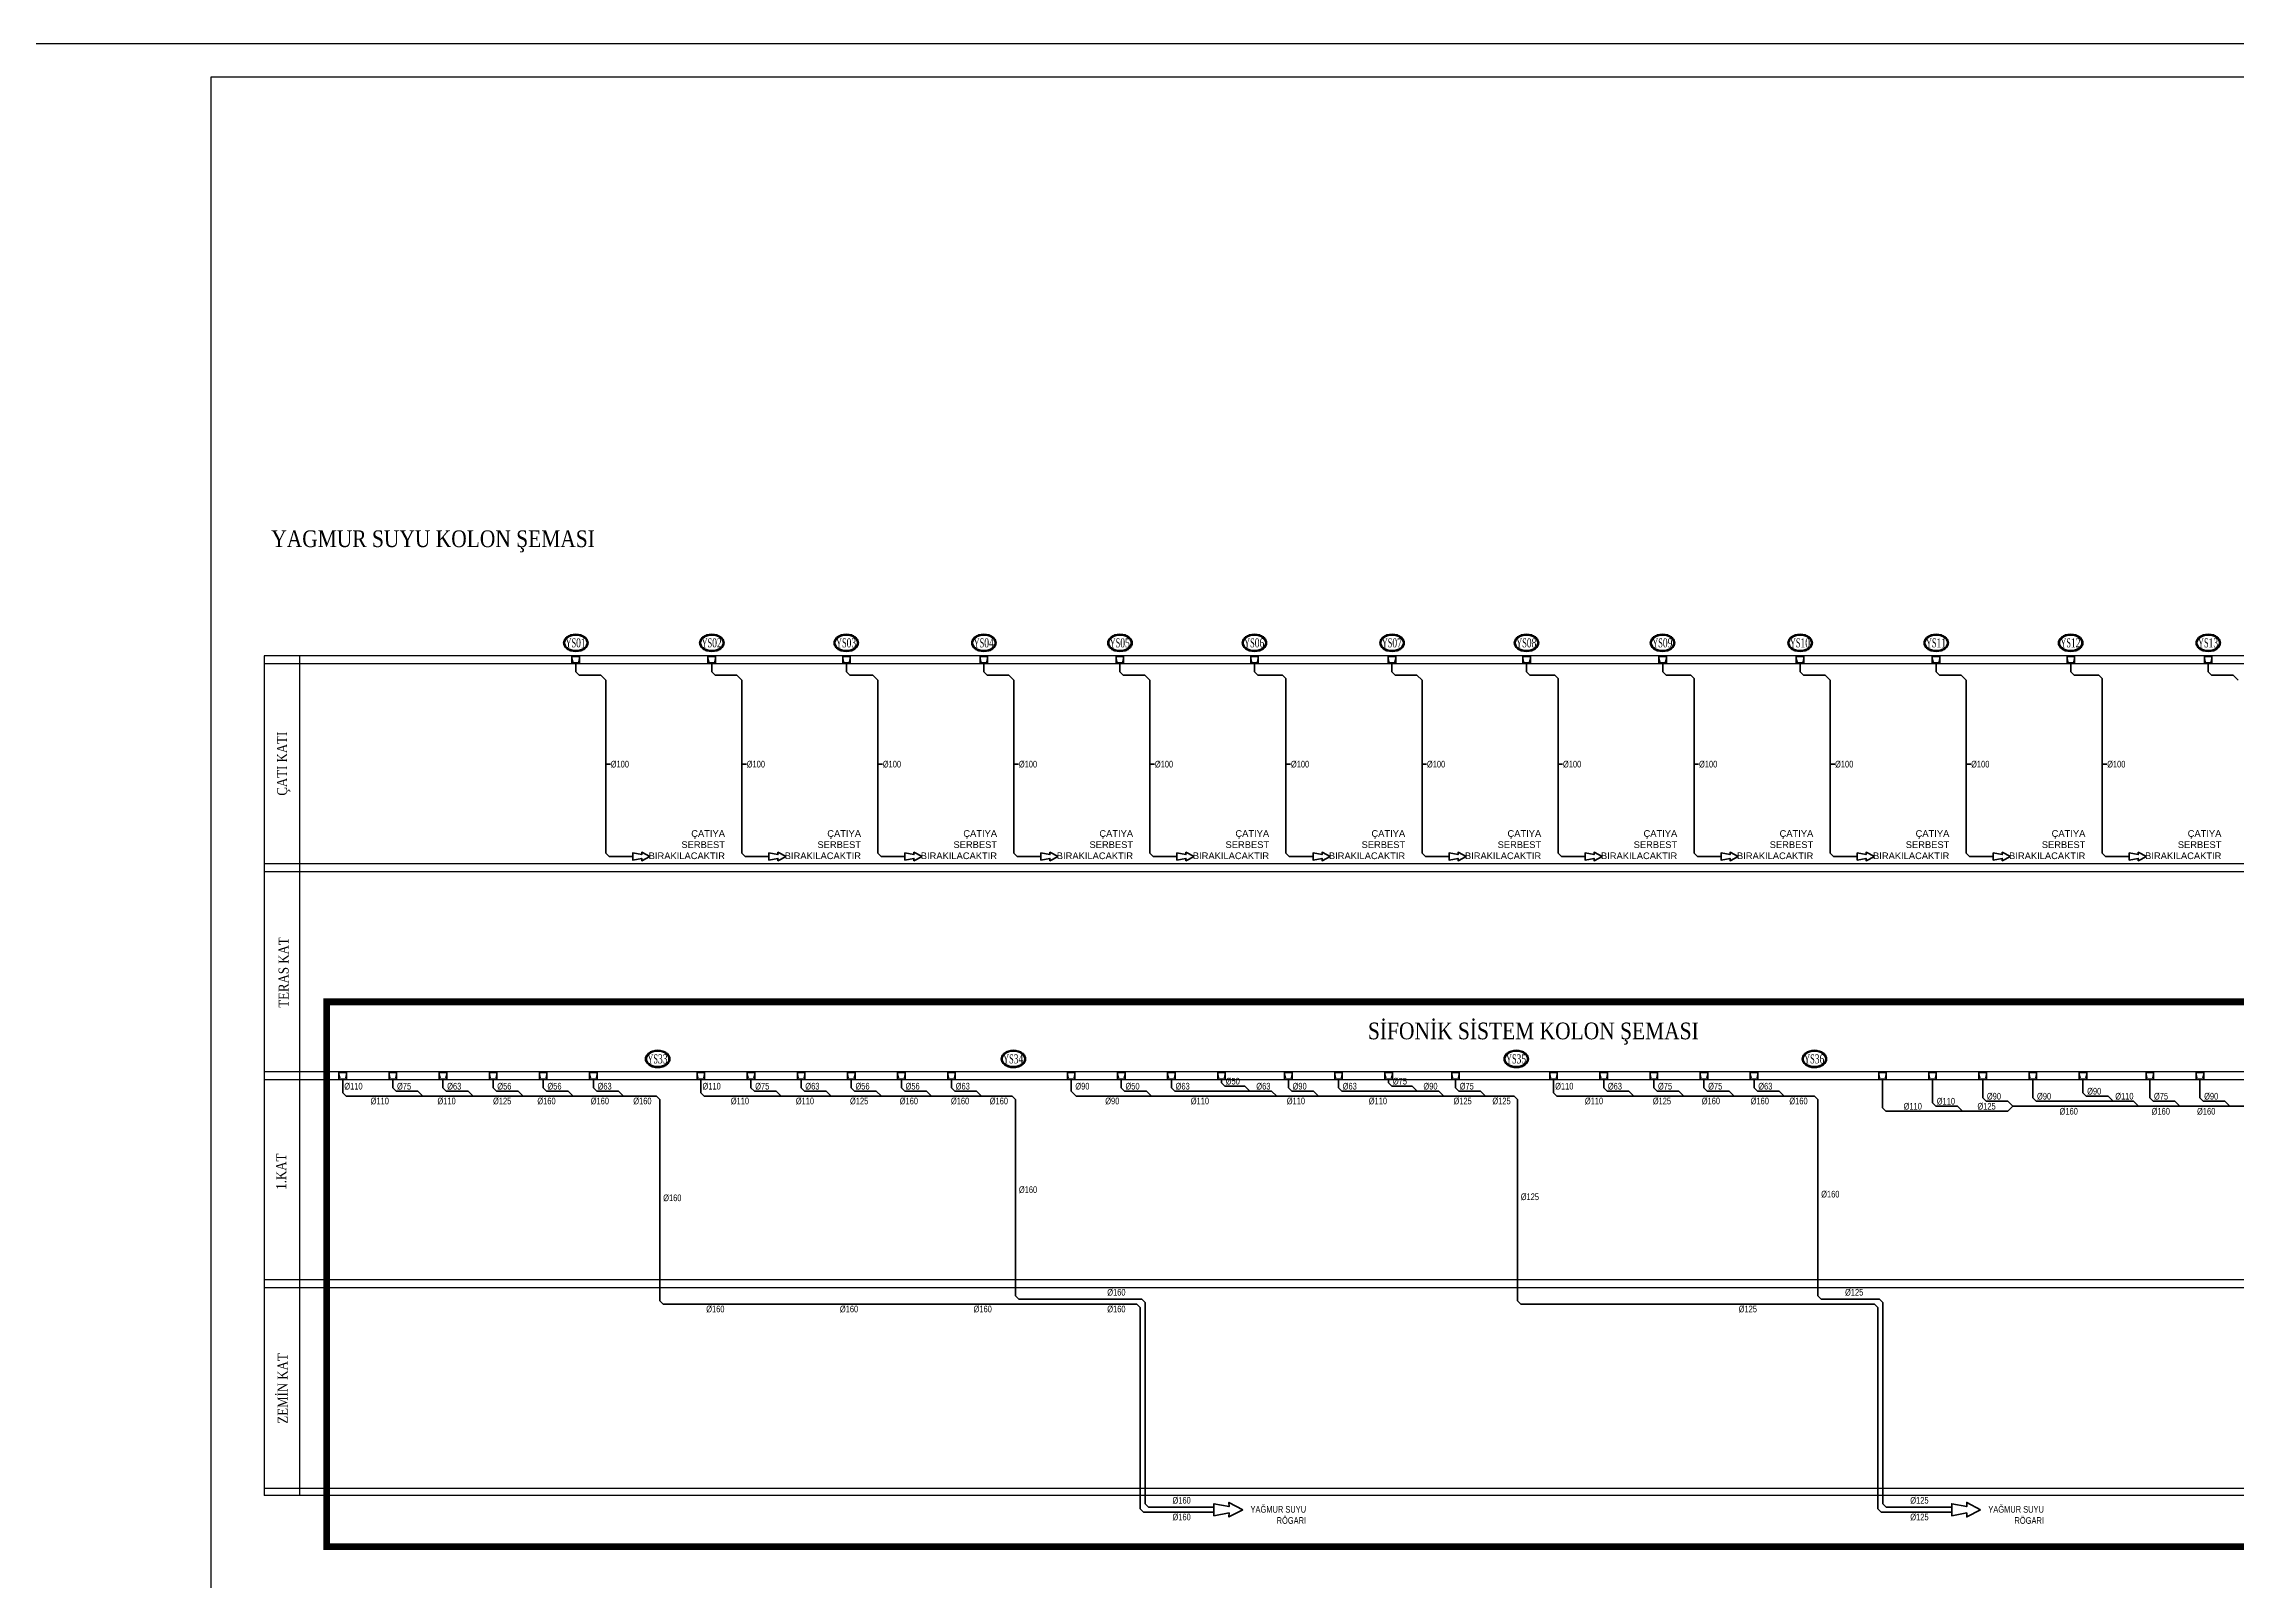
# Model space of a CAD drawing. Header units: centimetres. Extents: x 372964 to 529194, y 28783 to 59011.
# Drawn here: x 502564 to 509124, y 34414 to 39011 of the extents above; entities that cross this region are included whole.
import ezdxf
from ezdxf.enums import TextEntityAlignment as Align

# ---------------------------------------------------------------- set-up
doc = ezdxf.new("R2010")
doc.units = ezdxf.units.CM
doc.linetypes.add('DASHED2', pattern=[9.525, 6.35, -3.175])
for name, color, linetype, lineweight in [('0-KRCN-ANTET', 71, 'Continuous', 30), ('0-KRCN-SHT-02CIHAZ', 132, 'Continuous', 25), ('0-KRCN-SHT-KOLADI-YAZIYAĞMURSUYU', 4, 'Continuous', 35), ('0-KRCN-SHT-ROGAR', 151, 'Continuous', 35), ('0-KRCN-SHT-SÜZGEÇBANYO', 171, 'Continuous', 35), ('0-KRCN-SHT-YAĞMURSUYUBORUSU-100', 102, 'PISSU_LINE50', 35), ('0-KRCN-Z-ANTET', 71, 'Continuous', 30), ('0-MEK-SHT-aa YAĞMURSUYUBORUSU-100', 3, 'PISSU_LINE50', 35), ('0-MEK-SHT-KOLADI-YAZIYAĞMURSUYU', 4, 'Continuous', 35)]:
    doc.layers.add(name, color=color, linetype=linetype, lineweight=lineweight)
doc.styles.add('ARIAL', font='arial.ttf', dxfattribs={"width": 0.8})
doc.styles.add('BAYBURT XREF$0$TIMES', font='times.ttf')
doc.styles.add('MUF', font='isocpeur.ttf')
doc.styles.add('ROMANT', font='arial.ttf', dxfattribs={"height": 0.15})
doc.styles.add('YAZI', font='times.ttf')
doc.linetypes.add('PISSU_LINE50', pattern='A,50,-10,["C",MUF,S=10,R=0,X=1,Y=-5],0', length=60)

# ---------------------------------------------------------------- blocks, each defined once
blk = doc.blocks.new('A$C75464483-')
at = {"layer": '0-KRCN-SHT-KOLADI-YAZIYAĞMURSUYU', "linetype": 'Continuous'}
for points in [[(22.3, 5.7, -0.254464), (22.3, -5.7, -0.105847), (17.2, -11.7, -0.086514), (9.5, -15.7, -0.153914), (-10.7, -15.7, -0.086514), (-18.3, -11.7, -0.105847), (-23.5, -5.7, -0.254464), (-23.5, 5.7, -0.105847), (-18.3, 11.7, -0.086514), (-10.7, 15.7, -0.153914), (9.5, 15.7, -0.086514), (17.2, 11.7, -0.105847), (22.3, 5.7, -0.125236)], [(20.7, 4.9, -0.254464), (20.7, -4.9, -0.105847), (16.1, -10.3, -0.086514), (9, -14, -0.153914), (-10.1, -14, -0.086514), (-17.2, -10.3, -0.105847), (-21.9, -4.9, -0.254464), (-21.9, 4.9, -0.105847), (-17.2, 10.3, -0.086514), (-10.1, 14, -0.153914), (9, 14, -0.086514), (16.1, 10.3, -0.105847), (20.7, 4.9, -0.125236)]]:
    blk.add_lwpolyline(points, format="xyb", dxfattribs=at)
at = {"layer": '0-KRCN-SHT-KOLADI-YAZIYAĞMURSUYU', "linetype": 'Continuous', "style": 'YAZI', "width": 0.6}
blk.add_text('YS', height=18, rotation=360, dxfattribs=at).set_placement((0, 0), align=Align.MIDDLE_RIGHT)
blk.add_attdef('99', text='', height=18, rotation=360, dxfattribs=at).set_placement((0, 0), align=Align.MIDDLE_LEFT)
blk = doc.blocks.new('0-MEK-SHT-ZKLN-SÜZGEÇ BANYO')
at = {"layer": '0-KRCN-SHT-SÜZGEÇBANYO', "color": 120, "lineweight": 20}
for p, q in [((-7.5, -1.7), (-5.2, -11.4)), ((-7.5, -1.7), (7.5, -1.7)), ((5.3, -11.4), (7.5, -1.7))]:
    blk.add_line(p, q, dxfattribs=at)
at = {"layer": '0-KRCN-SHT-SÜZGEÇBANYO'}
blk.add_lwpolyline([(-7.5, 0), (-7.5, -14), (7.5, -14), (7.5, 0)], close=True, dxfattribs=at)

msp = doc.modelspace()

# ---------------------------------------------------------------- linework, layer by layer
at = {"layer": '0-KRCN-SHT-02CIHAZ', "color": 8}
for p, q in [((503223.601, 37179.395), (503223.601, 34666.895)), ((511257.225, 37179.395), (503223.601, 37179.395)), ((503223.601, 37156.895), (511257.225, 37156.895)), ((503328.601, 37179.395), (503328.601, 34666.895)), ((511257.225, 36556.895), (503223.601, 36556.895)), ((503223.601, 36534.395), (511257.225, 36534.395)), ((511257.225, 35934.395), (503223.601, 35934.395)), ((503223.601, 35911.895), (511257.225, 35911.895)), ((511257.225, 35311.895), (503223.601, 35311.895)), ((503223.601, 35289.395), (511257.225, 35289.395)), ((503223.601, 34689.395), (511257.225, 34689.395)), ((511257.225, 34666.895), (503223.601, 34666.895))]:
    msp.add_line(p, q, dxfattribs=at)
at = {"layer": '0-KRCN-SHT-KOLADI-YAZIYAĞMURSUYU', "linetype": 'Continuous', "ltscale": 0.01}
for points in [[(504377.792, 36579.355), (504353.299, 36566.533), (504353.31, 36573.592), (504326.431, 36568.744), (504326.431, 36589.927), (504353.311, 36584.838), (504353.299, 36592.176), (504377.792, 36579.355)], [(504784.855, 36579.355), (504760.362, 36566.533), (504760.373, 36573.592), (504733.493, 36568.744), (504733.493, 36589.927), (504760.374, 36584.838), (504760.362, 36592.176), (504784.855, 36579.355)], [(505191.917, 36579.355), (505167.424, 36566.533), (505167.435, 36573.592), (505140.556, 36568.744), (505140.556, 36589.927), (505167.436, 36584.838), (505167.424, 36592.176), (505191.917, 36579.355)], [(505598.98, 36579.355), (505574.487, 36566.533), (505574.498, 36573.592), (505547.618, 36568.744), (505547.618, 36589.927), (505574.499, 36584.838), (505574.487, 36592.176), (505598.98, 36579.355)], [(506006.042, 36579.355), (505981.549, 36566.533), (505981.56, 36573.592), (505954.681, 36568.744), (505954.681, 36589.927), (505981.561, 36584.838), (505981.549, 36592.176), (506006.042, 36579.355)], [(506413.105, 36579.355), (506388.612, 36566.533), (506388.623, 36573.592), (506361.744, 36568.744), (506361.744, 36589.927), (506388.624, 36584.838), (506388.612, 36592.176), (506413.105, 36579.355)], [(506820.167, 36579.355), (506795.674, 36566.533), (506795.685, 36573.592), (506768.806, 36568.744), (506768.806, 36589.927), (506795.686, 36584.838), (506795.674, 36592.176), (506820.167, 36579.355)], [(507227.23, 36579.355), (507202.737, 36566.533), (507202.748, 36573.592), (507175.869, 36568.744), (507175.869, 36589.927), (507202.749, 36584.838), (507202.737, 36592.176), (507227.23, 36579.355)], [(507634.292, 36579.355), (507609.799, 36566.533), (507609.811, 36573.592), (507582.931, 36568.744), (507582.931, 36589.927), (507609.812, 36584.838), (507609.799, 36592.176), (507634.292, 36579.355)], [(508041.355, 36579.355), (508016.862, 36566.533), (508016.873, 36573.592), (507989.994, 36568.744), (507989.994, 36589.927), (508016.874, 36584.838), (508016.862, 36592.176), (508041.355, 36579.355)], [(508448.418, 36579.355), (508423.925, 36566.533), (508423.936, 36573.592), (508397.056, 36568.744), (508397.056, 36589.927), (508423.937, 36584.838), (508423.925, 36592.176), (508448.418, 36579.355)], [(508855.48, 36579.355), (508830.987, 36566.533), (508830.998, 36573.592), (508804.119, 36568.744), (508804.119, 36589.927), (508830.999, 36584.838), (508830.987, 36592.176), (508855.48, 36579.355)]]:
    msp.add_lwpolyline(points, dxfattribs=at)
at = {"layer": '0-KRCN-SHT-ROGAR'}
for points in [[(506151.651, 34624.427), (506110.319, 34602.791), (506110.337, 34614.702), (506064.979, 34606.521), (506064.979, 34642.268), (506110.339, 34633.68), (506110.319, 34646.063), (506151.651, 34624.427)], [(508359.397, 34624.427), (508318.065, 34602.791), (508318.084, 34614.702), (508272.725, 34606.521), (508272.725, 34642.268), (508318.086, 34633.68), (508318.065, 34646.063), (508359.397, 34624.427)]]:
    msp.add_lwpolyline(points, dxfattribs=at)
at = {"layer": '0-KRCN-SHT-YAĞMURSUYUBORUSU-100'}
for p, q in [((504245.47, 37106.895), (504245.47, 36589.336)), ((504652.533, 37106.895), (504652.533, 36589.336)), ((505059.595, 37106.895), (505059.595, 36589.336)), ((505466.658, 37106.895), (505466.658, 36589.336)), ((505873.72, 37106.895), (505873.72, 36589.336)), ((506196.789, 37121.895), (506270.783, 37121.895)), ((506270.783, 37121.895), (506280.783, 37111.895)), ((506280.783, 37111.895), (506280.783, 36589.336)), ((506687.845, 37106.895), (506687.845, 36589.336)), ((507010.915, 37121.895), (507084.908, 37121.895)), ((507084.908, 37121.895), (507094.908, 37111.895)), ((507094.908, 37111.895), (507094.908, 36589.336)), ((507417.977, 37121.895), (507491.971, 37121.895)), ((507491.971, 37121.895), (507501.971, 37111.895)), ((507501.971, 37111.895), (507501.971, 36589.336)), ((507909.033, 37106.895), (507909.033, 36589.336)), ((508316.096, 37106.895), (508316.096, 36589.336)), ((508713.158, 37121.895), (508723.158, 37111.895)), ((508723.158, 37111.895), (508723.158, 36589.336)), ((504245.47, 36589.336), (504255.47, 36579.336)), ((504255.47, 36579.336), (504326.431, 36579.336)), ((504652.533, 36589.336), (504662.533, 36579.336)), ((504662.533, 36579.336), (504733.493, 36579.336)), ((505059.595, 36589.336), (505069.595, 36579.336)), ((505069.595, 36579.336), (505140.556, 36579.336)), ((505466.658, 36589.336), (505476.658, 36579.336)), ((505476.658, 36579.336), (505547.618, 36579.336)), ((505873.72, 36589.336), (505883.72, 36579.336)), ((505883.72, 36579.336), (505954.681, 36579.336)), ((506280.783, 36589.336), (506290.783, 36579.336)), ((506290.783, 36579.336), (506361.744, 36579.336)), ((506687.845, 36589.336), (506697.845, 36579.336)), ((506697.845, 36579.336), (506768.806, 36579.336)), ((507094.908, 36589.336), (507104.908, 36579.336)), ((507104.908, 36579.336), (507175.869, 36579.336)), ((507501.971, 36589.336), (507511.971, 36579.336)), ((507511.971, 36579.336), (507582.931, 36579.336)), ((507909.033, 36589.336), (507919.033, 36579.336)), ((507919.033, 36579.336), (507989.994, 36579.336)), ((508316.096, 36589.336), (508326.096, 36579.336)), ((508326.096, 36579.336), (508397.056, 36579.336)), ((508723.158, 36589.336), (508733.158, 36579.336)), ((508733.158, 36579.336), (508804.119, 36579.336))]:
    msp.add_line(p, q, dxfattribs=at)
at = {"layer": '0-KRCN-SHT-YAĞMURSUYUBORUSU-100', "color": 6, "linetype": 'DASHED2', "ltscale": 20, "const_width": 20}
msp.add_lwpolyline([(503410.632, 36144.355), (511096.277, 36144.355), (511096.277, 34513.624), (503410.632, 34513.624)], close=True, dxfattribs=at)
at = {"layer": '0-KRCN-Z-ANTET'}
for points in [[(372964.066, 30011.261), (513637.225, 30011.261), (513637.225, 39011.261), (372964.066, 39011.261)], [(503064.066, 30111.261), (511447.225, 30111.261), (511447.225, 38911.261), (503064.066, 38911.261)]]:
    msp.add_lwpolyline(points, close=True, dxfattribs=at)
at = {"layer": '0-MEK-SHT-aa YAĞMURSUYUBORUSU-100'}
for p, q in [((504155.47, 37158.395), (504155.47, 37131.895)), ((504165.47, 37121.895), (504155.47, 37131.895)), ((504562.533, 37158.395), (504562.533, 37131.895)), ((504572.533, 37121.895), (504562.533, 37131.895)), ((504965.602, 37158.395), (504965.602, 37131.895)), ((504975.602, 37121.895), (504965.602, 37131.895)), ((505376.658, 37158.395), (505376.658, 37131.895)), ((505386.658, 37121.895), (505376.658, 37131.895)), ((505783.72, 37158.395), (505783.72, 37131.895)), ((505793.72, 37121.895), (505783.72, 37131.895)), ((506186.789, 37158.395), (506186.789, 37131.895)), ((506196.789, 37121.895), (506186.789, 37131.895)), ((506597.845, 37158.395), (506597.845, 37131.895)), ((506607.845, 37121.895), (506597.845, 37131.895)), ((507000.915, 37158.395), (507000.915, 37131.895)), ((507010.915, 37121.895), (507000.915, 37131.895)), ((507407.977, 37158.395), (507407.977, 37131.895)), ((507417.977, 37121.895), (507407.977, 37131.895)), ((507819.033, 37158.395), (507819.033, 37131.895)), ((507829.033, 37121.895), (507819.033, 37131.895)), ((508226.096, 37158.395), (508226.096, 37131.895)), ((508236.096, 37121.895), (508226.096, 37131.895)), ((508629.165, 37158.395), (508629.165, 37131.895)), ((508639.165, 37121.895), (508629.165, 37131.895)), ((509040.221, 37158.395), (509040.221, 37131.895)), ((509050.221, 37121.895), (509040.221, 37131.895)), ((504165.47, 37121.895), (504230.47, 37121.895)), ((504245.47, 37106.895), (504230.47, 37121.895)), ((504572.533, 37121.895), (504637.533, 37121.895)), ((504652.533, 37106.895), (504637.533, 37121.895)), ((504975.602, 37121.895), (505044.595, 37121.895)), ((505059.595, 37106.895), (505044.595, 37121.895)), ((505386.658, 37121.895), (505451.658, 37121.895)), ((505466.658, 37106.895), (505451.658, 37121.895)), ((505793.72, 37121.895), (505858.72, 37121.895)), ((505873.72, 37106.895), (505858.72, 37121.895)), ((506607.845, 37121.895), (506672.845, 37121.895)), ((506687.845, 37106.895), (506672.845, 37121.895)), ((507829.033, 37121.895), (507894.033, 37121.895)), ((507909.033, 37106.895), (507894.033, 37121.895)), ((508236.096, 37121.895), (508301.096, 37121.895)), ((508316.096, 37106.895), (508301.096, 37121.895)), ((508639.165, 37121.895), (508713.158, 37121.895)), ((509050.221, 37121.895), (509115.221, 37121.895)), ((509130.221, 37106.895), (509115.221, 37121.895)), ((503458.363, 35913.395), (503458.363, 35871.895)), ((503608.363, 35913.395), (503608.363, 35886.895)), ((503618.363, 35876.895), (503608.363, 35886.895)), ((503758.363, 35913.395), (503758.363, 35886.895)), ((503768.363, 35876.895), (503758.363, 35886.895)), ((503908.363, 35913.395), (503908.363, 35886.895)), ((503918.363, 35876.895), (503908.363, 35886.895)), ((504058.363, 35913.395), (504058.363, 35886.895)), ((504068.363, 35876.895), (504058.363, 35886.895)), ((504208.363, 35913.395), (504208.363, 35886.895)), ((504218.363, 35876.895), (504208.363, 35886.895)), ((504530.102, 35913.395), (504530.102, 35871.895)), ((504680.026, 35913.395), (504680.026, 35886.895)), ((504690.026, 35876.895), (504680.026, 35886.895)), ((504830.034, 35913.395), (504830.034, 35886.895)), ((504840.034, 35876.895), (504830.034, 35886.895)), ((504980.042, 35913.395), (504980.042, 35886.895)), ((504990.042, 35876.895), (504980.042, 35886.895)), ((505130.042, 35913.395), (505130.042, 35886.895)), ((505140.042, 35876.895), (505130.042, 35886.895)), ((505280.042, 35913.395), (505280.042, 35886.895)), ((505290.042, 35876.895), (505280.042, 35886.895)), ((505637.986, 35913.395), (505637.986, 35876.895)), ((505787.986, 35913.395), (505787.986, 35886.895)), ((505797.986, 35876.895), (505787.986, 35886.895)), ((505937.986, 35913.395), (505937.986, 35886.895)), ((505947.986, 35876.895), (505937.986, 35886.895)), ((506087.986, 35913.395), (506087.986, 35901.895)), ((506097.986, 35891.895), (506087.986, 35901.895)), ((506097.986, 35891.895), (506157.986, 35891.895)), ((506172.986, 35876.895), (506157.986, 35891.895)), ((506287.986, 35913.395), (506287.986, 35886.895)), ((506297.986, 35876.895), (506287.986, 35886.895)), ((506437.986, 35913.395), (506437.986, 35886.895)), ((506447.986, 35876.895), (506437.986, 35886.895)), ((506587.986, 35913.395), (506587.986, 35901.895)), ((506597.986, 35891.895), (506587.986, 35901.895)), ((506597.986, 35891.895), (506657.986, 35891.895)), ((506672.986, 35876.895), (506657.986, 35891.895)), ((506787.986, 35913.395), (506787.986, 35886.895)), ((506797.986, 35876.895), (506787.986, 35886.895)), ((507081.448, 35913.395), (507081.448, 35871.895)), ((507231.448, 35913.395), (507231.448, 35886.895)), ((507241.448, 35876.895), (507231.448, 35886.895)), ((507381.448, 35913.395), (507381.448, 35886.895)), ((507391.448, 35876.895), (507381.448, 35886.895)), ((507531.448, 35913.395), (507531.448, 35886.895)), ((507541.448, 35876.895), (507531.448, 35886.895)), ((507681.448, 35913.395), (507681.448, 35886.895)), ((507691.448, 35876.895), (507681.448, 35886.895)), ((508065.555, 35913.395), (508065.555, 35826.895)), ((508215.547, 35913.395), (508215.547, 35841.895)), ((508365.547, 35913.395), (508365.547, 35856.895)), ((508515.547, 35913.395), (508515.547, 35856.895)), ((508665.547, 35913.395), (508665.547, 35871.895)), ((508865.547, 35913.395), (508865.547, 35856.895)), ((509015.547, 35913.395), (509015.547, 35856.895)), ((503468.363, 35861.895), (503458.363, 35871.895)), ((503468.363, 35861.895), (504397.212, 35861.895)), ((503618.363, 35876.895), (503683.363, 35876.895)), ((503698.363, 35861.895), (503683.363, 35876.895)), ((503768.363, 35876.895), (503833.363, 35876.895)), ((503848.363, 35861.895), (503833.363, 35876.895)), ((503918.363, 35876.895), (503983.363, 35876.895)), ((503998.363, 35861.895), (503983.363, 35876.895)), ((504068.363, 35876.895), (504133.363, 35876.895)), ((504148.363, 35861.895), (504133.363, 35876.895)), ((504218.363, 35876.895), (504283.363, 35876.895)), ((504298.363, 35861.895), (504283.363, 35876.895)), ((504397.212, 35861.895), (504407.212, 35851.895)), ((504407.212, 35851.895), (504407.212, 35249.395)), ((504540.102, 35861.895), (504530.102, 35871.895)), ((504540.102, 35861.895), (505461.607, 35861.895)), ((504690.026, 35876.895), (504755.026, 35876.895)), ((504770.026, 35861.895), (504755.026, 35876.895)), ((504840.034, 35876.895), (504905.034, 35876.895)), ((504920.034, 35861.895), (504905.034, 35876.895)), ((504990.042, 35876.895), (505055.042, 35876.895)), ((505070.042, 35861.895), (505055.042, 35876.895)), ((505140.042, 35876.895), (505205.042, 35876.895)), ((505220.042, 35861.895), (505205.042, 35876.895)), ((505290.042, 35876.895), (505355.042, 35876.895)), ((505370.042, 35861.895), (505355.042, 35876.895)), ((505461.607, 35861.895), (505471.607, 35851.895)), ((505471.607, 35851.895), (505471.607, 35264.395)), ((505652.986, 35861.895), (505637.986, 35876.895)), ((505652.986, 35861.895), (506963.291, 35861.895)), ((505797.986, 35876.895), (505862.986, 35876.895)), ((505877.986, 35861.895), (505862.986, 35876.895)), ((505947.986, 35876.895), (506237.986, 35876.895)), ((506252.986, 35861.895), (506237.986, 35876.895)), ((506297.986, 35876.895), (506362.986, 35876.895)), ((506377.986, 35861.895), (506362.986, 35876.895)), ((506447.986, 35876.895), (506737.986, 35876.895)), ((506752.986, 35861.895), (506737.986, 35876.895)), ((506797.986, 35876.895), (506862.986, 35876.895)), ((506877.986, 35861.895), (506862.986, 35876.895)), ((506963.291, 35861.895), (506973.291, 35851.895)), ((506973.291, 35851.895), (506973.291, 35249.395)), ((507091.448, 35861.895), (507081.448, 35871.895)), ((507091.448, 35861.895), (507862.188, 35861.895)), ((507241.448, 35876.895), (507306.448, 35876.895)), ((507321.448, 35861.895), (507306.448, 35876.895)), ((507391.448, 35876.895), (507456.448, 35876.895)), ((507471.448, 35861.895), (507456.448, 35876.895)), ((507541.448, 35876.895), (507606.448, 35876.895)), ((507621.448, 35861.895), (507606.448, 35876.895)), ((507691.448, 35876.895), (507756.448, 35876.895)), ((507771.448, 35861.895), (507756.448, 35876.895)), ((507862.188, 35861.895), (507872.188, 35851.895)), ((507872.188, 35851.895), (507872.188, 35264.395)), ((508075.555, 35816.895), (508065.555, 35826.895)), ((508225.547, 35831.895), (508215.547, 35841.895)), ((508225.547, 35831.895), (508290.547, 35831.895)), ((508305.547, 35816.895), (508290.547, 35831.895)), ((508375.547, 35846.895), (508365.547, 35856.895)), ((508375.547, 35846.895), (508440.547, 35846.895)), ((508455.547, 35831.895), (508440.547, 35846.895)), ((508455.547, 35831.895), (508440.547, 35816.895)), ((508455.547, 35831.895), (509850.547, 35831.895)), ((508525.547, 35846.895), (508515.547, 35856.895)), ((508525.547, 35846.895), (508817.243, 35846.895)), ((508675.547, 35861.895), (508665.547, 35871.895)), ((508675.547, 35861.895), (508740.547, 35861.895)), ((508755.547, 35846.895), (508740.547, 35861.895)), ((508832.243, 35831.895), (508817.243, 35846.895)), ((508875.547, 35846.895), (508865.547, 35856.895)), ((508875.547, 35846.895), (508940.547, 35846.895)), ((508955.547, 35831.895), (508940.547, 35846.895)), ((509025.547, 35846.895), (509015.547, 35856.895)), ((509025.547, 35846.895), (509090.547, 35846.895)), ((509105.547, 35831.895), (509090.547, 35846.895)), ((508075.555, 35816.895), (508440.547, 35816.895)), ((504407.212, 35249.395), (504417.212, 35239.395)), ((504417.212, 35239.395), (505834.09, 35239.395)), ((505471.607, 35264.395), (505481.607, 35254.395)), ((505481.607, 35254.395), (505849.09, 35254.395)), ((505834.09, 35239.395), (505844.281, 35229.203)), ((505844.281, 35229.203), (505844.281, 34626.895)), ((505849.09, 35254.395), (505859.281, 35244.203)), ((505859.281, 35244.203), (505859.281, 34641.895)), ((506973.291, 35249.395), (506983.291, 35239.395)), ((506983.291, 35239.395), (508041.836, 35239.395)), ((507872.188, 35264.395), (507882.188, 35254.395)), ((507882.188, 35254.395), (508056.836, 35254.395)), ((508041.836, 35239.395), (508052.028, 35229.203)), ((508052.028, 35229.203), (508052.028, 34626.895)), ((508056.836, 35254.395), (508067.028, 35244.203)), ((508067.028, 35244.203), (508067.028, 34641.895)), ((505859.281, 34641.895), (505869.281, 34631.895)), ((508067.028, 34641.895), (508077.028, 34631.895)), ((505844.281, 34626.895), (505854.281, 34616.895)), ((505854.281, 34616.895), (506064.979, 34616.895)), ((505869.281, 34631.895), (506064.979, 34631.895)), ((508052.028, 34626.895), (508062.028, 34616.895)), ((508062.028, 34616.895), (508272.725, 34616.895)), ((508077.028, 34631.895), (508272.725, 34631.895))]:
    msp.add_line(p, q, dxfattribs=at)
at = {"layer": '0-MEK-SHT-KOLADI-YAZIYAĞMURSUYU', "linetype": 'Continuous'}
for p, q in [((504259.161, 36855.655), (504245.47, 36855.655)), ((504666.223, 36855.655), (504652.533, 36855.655)), ((505073.286, 36855.655), (505059.595, 36855.655)), ((505480.348, 36855.655), (505466.658, 36855.655)), ((505887.411, 36855.655), (505873.72, 36855.655)), ((506294.473, 36855.655), (506280.783, 36855.655)), ((506701.536, 36855.655), (506687.845, 36855.655)), ((507108.598, 36855.655), (507094.908, 36855.655)), ((507515.661, 36855.655), (507501.971, 36855.655)), ((507922.724, 36855.655), (507909.033, 36855.655)), ((508329.786, 36855.655), (508316.096, 36855.655)), ((508736.849, 36855.655), (508723.158, 36855.655))]:
    msp.add_line(p, q, dxfattribs=at)

# ---------------------------------------------------------------- block references
at = {"layer": '0-KRCN-SHT-KOLADI-YAZIYAĞMURSUYU', "linetype": 'Continuous'}
ref = msp.add_blockref('A$C75464483-', (504156.745, 37218.621), dxfattribs=dict(at, xscale=1.5, yscale=1.5, zscale=1.5))
ref.add_attrib('99', '01', dxfattribs={"height": 27, "style": 'YAZI', "width": 0.7}).set_placement((504156.766, 37218.621), align=Align.MIDDLE_LEFT)
ref = msp.add_blockref('A$C75464483-', (504563.807, 37218.621), dxfattribs=dict(at, xscale=1.5, yscale=1.5, zscale=1.5))
ref.add_attrib('99', '02', dxfattribs={"height": 27, "style": 'YAZI', "width": 0.7}).set_placement((504563.828, 37218.621), align=Align.MIDDLE_LEFT)
ref = msp.add_blockref('A$C75464483-', (504966.093, 37218.621), dxfattribs=dict(at, xscale=1.5, yscale=1.5, zscale=1.5))
ref.add_attrib('99', '03', dxfattribs={"height": 27, "style": 'YAZI', "width": 0.7}).set_placement((504966.114, 37218.621), align=Align.MIDDLE_LEFT)
ref = msp.add_blockref('A$C75464483-', (505377.933, 37218.621), dxfattribs=dict(at, xscale=1.5, yscale=1.5, zscale=1.5))
ref.add_attrib('99', '04', dxfattribs={"height": 27, "style": 'YAZI', "width": 0.7}).set_placement((505377.953, 37218.621), align=Align.MIDDLE_LEFT)
ref = msp.add_blockref('A$C75464483-', (505784.995, 37218.621), dxfattribs=dict(at, xscale=1.5, yscale=1.5, zscale=1.5))
ref.add_attrib('99', '05', dxfattribs={"height": 27, "style": 'YAZI', "width": 0.7}).set_placement((505785.016, 37218.621), align=Align.MIDDLE_LEFT)
ref = msp.add_blockref('A$C75464483-', (506187.281, 37218.621), dxfattribs=dict(at, xscale=1.5, yscale=1.5, zscale=1.5))
ref.add_attrib('99', '06', dxfattribs={"height": 27, "style": 'YAZI', "width": 0.7}).set_placement((506187.302, 37218.621), align=Align.MIDDLE_LEFT)
ref = msp.add_blockref('A$C75464483-', (506599.12, 37218.621), dxfattribs=dict(at, xscale=1.5, yscale=1.5, zscale=1.5))
ref.add_attrib('99', '07', dxfattribs={"height": 27, "style": 'YAZI', "width": 0.7}).set_placement((506599.141, 37218.621), align=Align.MIDDLE_LEFT)
ref = msp.add_blockref('A$C75464483-', (507001.406, 37218.621), dxfattribs=dict(at, xscale=1.5, yscale=1.5, zscale=1.5))
ref.add_attrib('99', '08', dxfattribs={"height": 27, "style": 'YAZI', "width": 0.7}).set_placement((507001.427, 37218.621), align=Align.MIDDLE_LEFT)
ref = msp.add_blockref('A$C75464483-', (507408.469, 37218.621), dxfattribs=dict(at, xscale=1.5, yscale=1.5, zscale=1.5))
ref.add_attrib('99', '09', dxfattribs={"height": 27, "style": 'YAZI', "width": 0.7}).set_placement((507408.49, 37218.621), align=Align.MIDDLE_LEFT)
ref = msp.add_blockref('A$C75464483-', (507820.308, 37218.621), dxfattribs=dict(at, xscale=1.5, yscale=1.5, zscale=1.5))
ref.add_attrib('99', '10', dxfattribs={"height": 27, "style": 'YAZI', "width": 0.7}).set_placement((507820.329, 37218.621), align=Align.MIDDLE_LEFT)
ref = msp.add_blockref('A$C75464483-', (508227.371, 37218.621), dxfattribs=dict(at, xscale=1.5, yscale=1.5, zscale=1.5))
ref.add_attrib('99', '11', dxfattribs={"height": 27, "style": 'YAZI', "width": 0.7}).set_placement((508227.391, 37218.621), align=Align.MIDDLE_LEFT)
ref = msp.add_blockref('A$C75464483-', (508629.656, 37218.621), dxfattribs=dict(at, xscale=1.5, yscale=1.5, zscale=1.5))
ref.add_attrib('99', '12', dxfattribs={"height": 27, "style": 'YAZI', "width": 0.7}).set_placement((508629.677, 37218.621), align=Align.MIDDLE_LEFT)
ref = msp.add_blockref('A$C75464483-', (509041.496, 37218.621), dxfattribs=dict(at, xscale=1.5, yscale=1.5, zscale=1.5))
ref.add_attrib('99', '13', dxfattribs={"height": 27, "style": 'YAZI', "width": 0.7}).set_placement((509041.517, 37218.621), align=Align.MIDDLE_LEFT)
ref = msp.add_blockref('A$C75464483-', (504401.711, 35973.621), dxfattribs=dict(at, xscale=1.5, yscale=1.5, zscale=1.5))
ref.add_attrib('99', '33', dxfattribs={"height": 27, "style": 'YAZI', "width": 0.7}).set_placement((504401.732, 35973.621), align=Align.MIDDLE_LEFT)
ref = msp.add_blockref('A$C75464483-', (505466.106, 35973.621), dxfattribs=dict(at, xscale=1.5, yscale=1.5, zscale=1.5))
ref.add_attrib('99', '34', dxfattribs={"height": 27, "style": 'YAZI', "width": 0.7}).set_placement((505466.127, 35973.621), align=Align.MIDDLE_LEFT)
ref = msp.add_blockref('A$C75464483-', (506970.782, 35973.621), dxfattribs=dict(at, xscale=1.5, yscale=1.5, zscale=1.5))
ref.add_attrib('99', '35', dxfattribs={"height": 27, "style": 'YAZI', "width": 0.7}).set_placement((506970.803, 35973.621), align=Align.MIDDLE_LEFT)
ref = msp.add_blockref('A$C75464483-', (507862.972, 35973.621), dxfattribs=dict(at, xscale=1.5, yscale=1.5, zscale=1.5))
ref.add_attrib('99', '36', dxfattribs={"height": 27, "style": 'YAZI', "width": 0.7}).set_placement((507862.993, 35973.621), align=Align.MIDDLE_LEFT)
at = {"layer": '0-KRCN-SHT-SÜZGEÇBANYO', "yscale": 1.5, "zscale": 1.5}
for p, xscale in [((504155.47, 37179.395), 1.5), ((504562.533, 37179.395), 1.5), ((504965.602, 37179.395), -1.5), ((505376.658, 37179.395), 1.5), ((505783.72, 37179.395), 1.5), ((506186.789, 37179.395), -1.5), ((506597.845, 37179.395), 1.5), ((507000.915, 37179.395), -1.5), ((507407.977, 37179.395), -1.5), ((507819.033, 37179.395), 1.5), ((508226.096, 37179.395), 1.5), ((508629.165, 37179.395), -1.5), ((509040.221, 37179.395), 1.5), ((503458.363, 35934.395), 1.5), ((503608.363, 35934.395), 1.5), ((503758.363, 35934.395), 1.5), ((503908.363, 35934.395), 1.5), ((504058.363, 35934.395), 1.5), ((504208.363, 35934.395), 1.5), ((504530.102, 35934.395), 1.5), ((504680.026, 35934.395), 1.5), ((504830.034, 35934.395), 1.5), ((504980.042, 35934.395), 1.5), ((505130.042, 35934.395), 1.5), ((505280.042, 35934.395), 1.5), ((505637.986, 35934.395), 1.5), ((505787.986, 35934.395), 1.5), ((505937.986, 35934.395), 1.5), ((506087.986, 35934.395), 1.5), ((506287.986, 35934.395), 1.5), ((506437.986, 35934.395), 1.5), ((506587.986, 35934.395), 1.5), ((506787.986, 35934.395), 1.5), ((507081.448, 35934.395), 1.5), ((507231.448, 35934.395), 1.5), ((507381.448, 35934.395), 1.5), ((507531.448, 35934.395), 1.5), ((507681.448, 35934.395), 1.5), ((508065.555, 35934.395), 1.5), ((508215.547, 35934.395), 1.5), ((508365.547, 35934.395), 1.5), ((508515.547, 35934.395), 1.5), ((508665.547, 35934.395), 1.5), ((508865.547, 35934.395), 1.5), ((509015.547, 35934.395), 1.5)]:
    msp.add_blockref('0-MEK-SHT-ZKLN-SÜZGEÇ BANYO', p, dxfattribs=dict(at, xscale=xscale))

# ---------------------------------------------------------------- texts
at = {"layer": '0-KRCN-ANTET', "style": 'BAYBURT XREF$0$TIMES', "width": 0.85}
msp.add_text('YAGMUR SUYU KOLON ŞEMASI', height=50, dxfattribs=at).set_placement((503728.667, 37522.434), align=Align.MIDDLE)
for s, p in [('ÇATI KATI', (503281.461, 36857.062)), ('TERAS KAT', (503281.461, 36232.092)), ('1.KAT', (503274.481, 35636.165)), ('ZEMİN KAT', (503274.481, 34987.377))]:
    msp.add_text(s, height=30, rotation=90, dxfattribs=at).set_placement(p, align=Align.MIDDLE)
at = {"layer": '0-KRCN-SHT-KOLADI-YAZIYAĞMURSUYU', "linetype": 'Continuous', "char_height": 20, "width": 208.0143, "attachment_point": 3, "style": 'ROMANT'}
for insert in [(504602.141, 36658.106), (505009.203, 36658.106), (505416.266, 36658.106), (505823.329, 36658.106), (506230.391, 36658.106), (506637.454, 36658.106), (507044.516, 36658.106), (507451.579, 36658.106), (507858.641, 36658.106), (508265.704, 36658.106), (508672.766, 36658.106), (509079.829, 36658.106)]:
    msp.add_mtext('ÇATIYA SERBEST BIRAKILACAKTIR', dxfattribs=dict(at, insert=insert))
at = {"layer": '0-KRCN-SHT-KOLADI-YAZIYAĞMURSUYU', "linetype": 'Continuous', "ltscale": 0.01, "char_height": 20, "width": 208.0143, "attachment_point": 3, "style": 'ARIAL'}
for insert in [(506341.05, 34635.601), (508548.797, 34635.601)]:
    msp.add_mtext('YAĞMUR SUYU RÖGARI', dxfattribs=dict(at, insert=insert))
at = {"layer": '0-KRCN-SHT-YAĞMURSUYUBORUSU-100', "color": 6, "style": 'BAYBURT XREF$0$TIMES', "width": 0.85}
msp.add_text('SİFONİK SİSTEM KOLON ŞEMASI', height=50, dxfattribs=at).set_placement((507021.005, 36055.641), align=Align.MIDDLE)
at = {"layer": '0-MEK-SHT-KOLADI-YAZIYAĞMURSUYU', "linetype": 'Continuous', "style": 'ARIAL', "width": 0.8}
for s, p in [('Ø100', (504260.24, 36845.633)), ('Ø100', (504667.303, 36845.633)), ('Ø100', (505074.365, 36845.633)), ('Ø100', (505481.428, 36845.633)), ('Ø100', (505888.49, 36845.633)), ('Ø100', (506295.553, 36845.633)), ('Ø100', (506702.615, 36845.633)), ('Ø100', (507109.678, 36845.633)), ('Ø100', (507516.741, 36845.633)), ('Ø100', (507923.803, 36845.633)), ('Ø100', (508330.866, 36845.633)), ('Ø100', (508737.928, 36845.633)), ('Ø110', (503463.144, 35881.895)), ('Ø75', (503620.896, 35881.895)), ('Ø63', (503770.896, 35881.895)), ('Ø56', (503920.896, 35881.895)), ('Ø56', (504070.896, 35881.895)), ('Ø63', (504220.896, 35881.895)), ('Ø110', (504534.882, 35881.895)), ('Ø75', (504692.559, 35881.895)), ('Ø63', (504842.567, 35881.895)), ('Ø56', (504992.575, 35881.895)), ('Ø56', (505142.575, 35881.895)), ('Ø63', (505292.575, 35881.895)), ('Ø90', (505650.519, 35881.895)), ('Ø50', (505800.519, 35881.895)), ('Ø63', (505950.519, 35881.895)), ('Ø50', (506100.519, 35896.895)), ('Ø63', (506192.025, 35881.895)), ('Ø90', (506300.519, 35881.895)), ('Ø63', (506450.519, 35881.895)), ('Ø75', (506600.519, 35896.895)), ('Ø90', (506692.025, 35881.895)), ('Ø75', (506800.519, 35881.895)), ('Ø110', (507086.228, 35881.895)), ('Ø63', (507243.981, 35881.895)), ('Ø75', (507393.981, 35881.895)), ('Ø75', (507543.981, 35881.895)), ('Ø63', (507693.981, 35881.895)), ('Ø90', (508678.08, 35866.895)), ('Ø110', (503541.921, 35837.699)), ('Ø110', (503741.759, 35837.699)), ('Ø125', (503908.183, 35837.699)), ('Ø160', (504040.803, 35837.699)), ('Ø160', (504200.51, 35837.699)), ('Ø160', (504327.708, 35837.699)), ('Ø110', (504619.566, 35837.699)), ('Ø110', (504814.092, 35837.699)), ('Ø125', (504976.285, 35837.699)), ('Ø160', (505125.123, 35837.699)), ('Ø160', (505278.29, 35837.699)), ('Ø160', (505394.415, 35837.699)), ('Ø90', (505740.004, 35837.699)), ('Ø110', (505995.97, 35837.699)), ('Ø110', (506283.192, 35837.699)), ('Ø110', (506528.546, 35837.699)), ('Ø125', (506782.01, 35837.699)), ('Ø125', (506898.419, 35837.699)), ('Ø110', (507175.132, 35837.699)), ('Ø125', (507378.433, 35837.699)), ('Ø160', (507524.961, 35837.699)), ('Ø160', (507671.289, 35837.699)), ('Ø160', (507787.07, 35837.699)), ('Ø110', (508128.912, 35821.895)), ('Ø110', (508228.08, 35836.895)), ('Ø125', (508349.8, 35821.895)), ('Ø90', (508378.08, 35851.895)), ('Ø90', (508528.08, 35851.895)), ('Ø160', (508595.639, 35806.895)), ('Ø110', (508762.155, 35851.895)), ('Ø160', (508871.216, 35806.895)), ('Ø75', (508878.08, 35851.895)), ('Ø160', (509006.994, 35806.895)), ('Ø90', (509028.08, 35851.895)), ('Ø160', (504417.197, 35547.817)), ('Ø160', (505481.592, 35572.265)), ('Ø125', (506983.276, 35550.975)), ('Ø160', (507882.173, 35558.812)), ('Ø160', (504545.996, 35215.199)), ('Ø160', (504945.996, 35215.199)), ('Ø160', (505345.996, 35215.199)), ('Ø160', (505745.996, 35265.199)), ('Ø160', (505745.996, 35215.199)), ('Ø125', (507635.451, 35215.199)), ('Ø125', (507953.743, 35265.199)), ('Ø160', (505941.186, 34642.699)), ('Ø125', (508148.933, 34642.699)), ('Ø160', (505941.186, 34592.699)), ('Ø125', (508148.933, 34592.699))]:
    msp.add_text(s, height=20, dxfattribs=at).set_placement(p)

doc.saveas('drawing.dxf')
